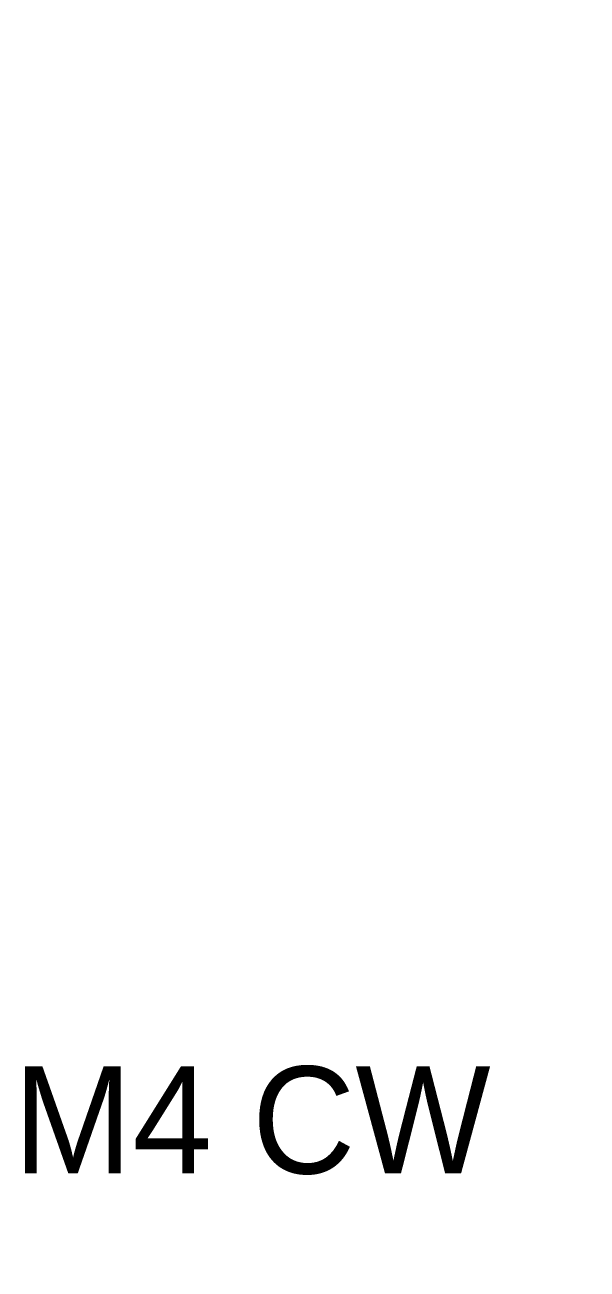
# Model space of a CAD drawing. Extents: x -65 to 400, y -475 to 105.
# Drawn here: x -41.58 to -30.03, y -12.79 to 12.79 of the extents above; entities that cross this region are included whole.
import ezdxf

# ---------------------------------------------------------------- set-up
doc = ezdxf.new("R2010")
doc.units = 0
doc.layers.add('DRONE_FRAME', color=8, linetype='CONTINUOUS')
doc.layers.add('LABELS', color=2, linetype='CONTINUOUS')

msp = doc.modelspace()

# ---------------------------------------------------------------- linework, layer by layer
at = {"layer": 'DRONE_FRAME'}
for points in [[(-2.121, -2.121), (-33.941, 29.699), (-29.699, 33.941), (2.121, 2.121)], [(-2.121, -2.121, 2.3), (-33.941, 29.699, 2.3), (-29.699, 33.941, 2.3), (2.121, 2.121, 2.3)], [(-2.121, -2.121), (-33.941, 29.699), (-33.941, 29.699, 2.3), (-2.121, -2.121, 2.3)], [(2.121, -2.121), (-29.699, -33.941), (-33.941, -29.699), (-2.121, 2.121)], [(2.121, -2.121, 2.3), (-29.699, -33.941, 2.3), (-33.941, -29.699, 2.3), (-2.121, 2.121, 2.3)], [(-33.941, -29.699), (-2.121, 2.121), (-2.121, 2.121, 2.3), (-33.941, -29.699, 2.3)]]:
    msp.add_3dface(points, dxfattribs=at)

# ---------------------------------------------------------------- texts
at = {"layer": 'LABELS'}
msp.add_text('M4 CW', height=2.2, dxfattribs=at).set_placement((-41.82, -10.82, 24))

doc.saveas('drawing.dxf')
